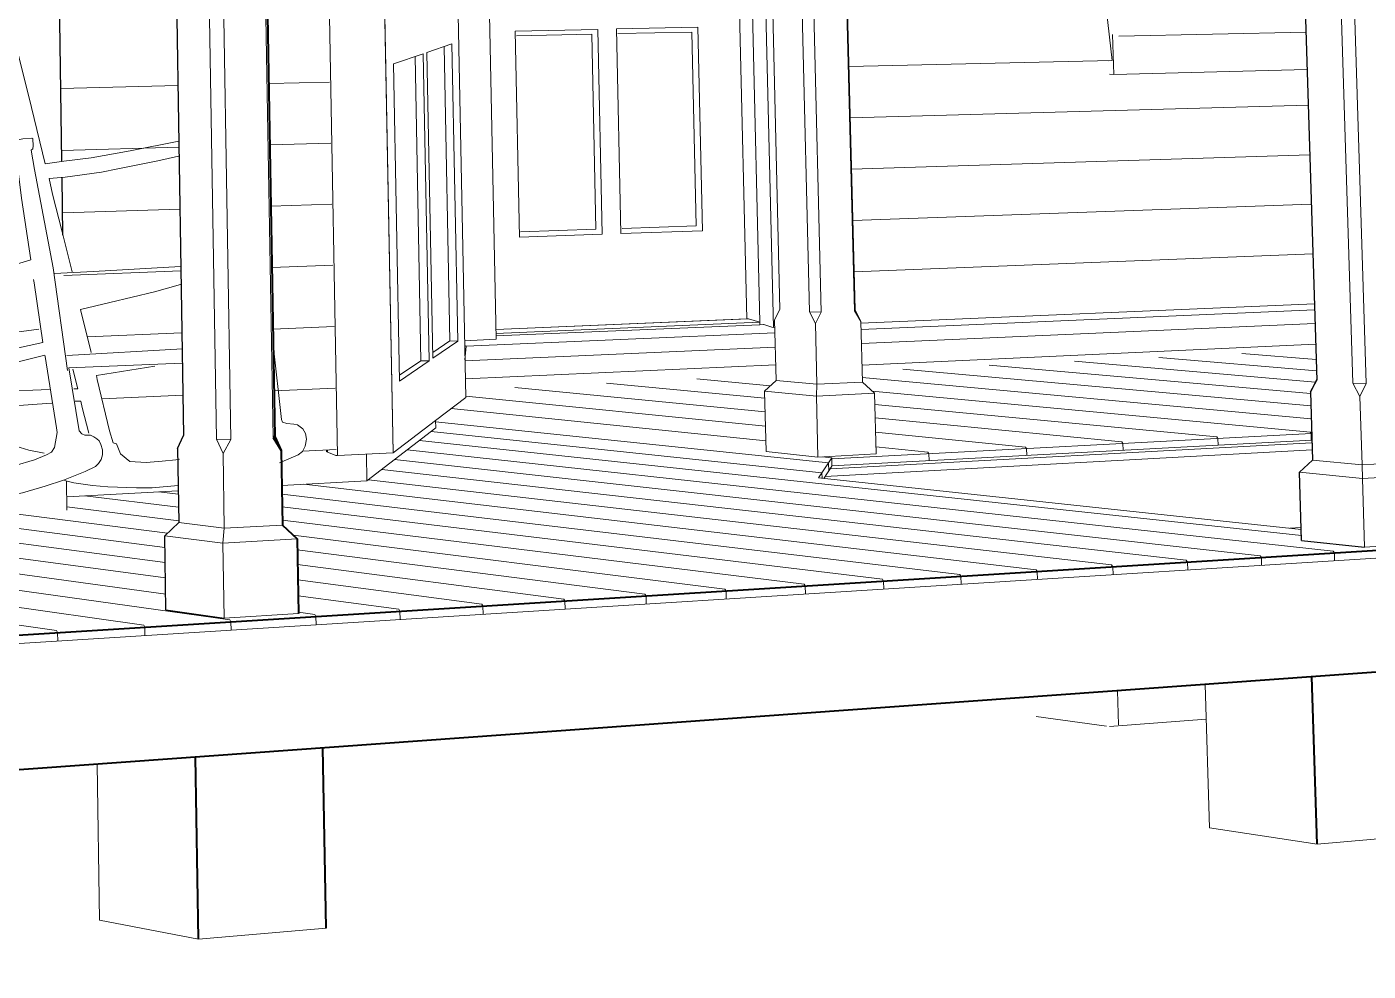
# Model space of a CAD drawing. Header units: inches. Extents: x -4969 to 16721, y 2489 to 24693.
# Drawn here: x 3637.4 to 4130.7, y 12501.6 to 12849.1 of the extents above; entities that cross this region are included whole.
import ezdxf

# ---------------------------------------------------------------- set-up
doc = ezdxf.new("R2010")
doc.units = ezdxf.units.IN
doc.header["$MEASUREMENT"] = 0
for name, color, linetype, lineweight in [('1', 1, 'Continuous', 9), ('2', 6, 'Continuous', 20), ('3', 3, 'Continuous', 30), ('4', 2, 'Continuous', 40)]:
    doc.layers.add(name, color=color, linetype=linetype, lineweight=lineweight)

msp = doc.modelspace()

# ---------------------------------------------------------------- linework, layer by layer
at = {"layer": '1'}
for p, q in [((3743.6902972, 13130.8839527), (3751.6723675, 12691.3607819)), ((3721.0324744, 13098.4138429), (3727.9806724, 12698.0035939)), ((3917.3569273, 13068.4822305), (3925.2290407, 12744.2204686)), ((3921.6462954, 13068.5232979), (3929.5704025, 12744.1470836)), ((3933.7038199, 13068.2368826), (3941.7463186, 12744.6588784)), ((3895.2171333, 13038.4597789), (3902.1817502, 12741.7038712)), ((3899.9291678, 13038.6440045), (3906.9782453, 12740.4065356)), ((3904.7689279, 13040.4981117), (3911.9678514, 12738.5177509)), ((3768.9503908, 12857.7677741), (3772.0739038, 12692.3986298)), ((4034.5028139, 12854.9990302), (4036.5401921, 12836.7623097)), ((3847.3494032, 12848.1872408), (3816.9597781, 12847.5619081)), ((3816.9597781, 12847.5619081), (3818.5199206, 12771.7015383)), ((3845.135834, 12846.4058893), (3817.512637, 12845.8279156)), ((3846.6834654, 12774.6026369), (3845.135834, 12846.4058893)), ((3848.9805192, 12772.7871118), (3847.3494032, 12848.1872408)), ((3884.1486008, 12848.9444643), (3854.2051001, 12848.3283117)), ((3854.2051001, 12848.3283117), (3855.852092, 12773.0320051)), ((3854.732553, 12846.6066861), (3881.9503583, 12847.1761775)), ((3883.5786624, 12775.9035595), (3881.9503583, 12847.1761775)), ((3885.8643506, 12774.1016003), (3884.1486008, 12848.9444643)), ((4037.1014325, 12831.6177702), (4036.6877486, 12846.2712378)), ((4107.822701, 12847.1231398), (4038.9729998, 12845.6132864)), ((3793.7369545, 12842.7929119), (3784.5413566, 12839.660465)), ((3792.9599896, 12733.5216748), (3790.8327663, 12841.8036108)), ((3795.8958628, 12733.4689137), (3793.7369545, 12842.7929119)), ((3783.1609261, 12839.1902264), (3772.2614728, 12835.4773674)), ((3782.318805, 12726.263404), (3780.1625621, 12838.1688447)), ((3785.3498965, 12726.2070667), (3783.1609261, 12839.1902264)), ((3786.7265556, 12727.1550204), (3784.5413566, 12839.660465)), ((3939.738047, 12834.4628117), (4036.5401921, 12836.7623097)), ((4035.0224865, 12836.5721445), (4036.5401921, 12836.7623097)), ((3772.2614728, 12835.4773674), (3774.4786129, 12718.7212094)), ((4035.5856963, 12831.6870968), (4037.1014325, 12831.6177702)), ((4108.2454805, 12833.3838966), (4037.1014325, 12831.6177702)), ((3649.9257065, 12826.4365405), (3692.9058219, 12827.4669415)), ((3726.3263299, 12828.2681613), (3748.7455543, 12828.8056375)), ((3940.2063223, 12815.6284007), (4108.6488551, 12820.2752608)), ((3726.7180899, 12805.7194582), (3749.1529873, 12806.3559501)), ((3650.261627, 12803.5503409), (3693.2735384, 12804.7706155)), ((3940.6751981, 12796.7698336), (4109.2091817, 12802.0660907)), ((3650.5980872, 12780.6273777), (3693.6418407, 12782.0381356)), ((3727.11047, 12783.1350691), (3749.5610623, 12783.8708866)), ((3941.1446941, 12777.8863192), (4109.7702241, 12783.8336587)), ((3818.5199206, 12771.7015383), (3848.9805192, 12772.7871118)), ((3818.9988402, 12773.6264785), (3846.6834654, 12774.6026369)), ((3855.852092, 12773.0320051), (3885.8643506, 12774.1016003)), ((3856.3013456, 12774.9417628), (3883.5786624, 12775.9035595)), ((3941.6148117, 12758.9778081), (4110.3319837, 12765.5779201)), ((3650.9350883, 12757.6675624), (3694.0107301, 12759.2694154)), ((3727.5034715, 12760.5149092), (3749.9697809, 12761.3503634)), ((3944.1396904, 12740.0589474), (4110.8966463, 12747.2278415)), ((3925.2290407, 12744.2204686), (3927.3796289, 12739.9878192)), ((3929.5704025, 12744.1470836), (3925.2290407, 12744.2204686)), ((3927.3796289, 12739.9878192), (3929.5704025, 12744.1470836)), ((3727.897096, 12737.8588937), (3750.3791445, 12738.7942965)), ((3809.8757627, 12737.7998726), (3902.180569, 12741.7042947)), ((3902.7799024, 12741.6536745), (3809.8773203, 12737.7230278)), ((3906.9782453, 12740.4065356), (3809.906741, 12736.2715666)), ((3906.9993903, 12739.5119198), (3809.9252329, 12735.3592772)), ((3902.180569, 12741.7042947), (3902.1817502, 12741.7038712)), ((3902.1817502, 12741.7038712), (3902.7799024, 12741.6536745)), ((3902.7799024, 12741.6536745), (3906.9782453, 12740.4065356)), ((3906.9782453, 12740.4065356), (3906.9993903, 12739.5119198)), ((3908.3535072, 12739.5700776), (3906.9993903, 12739.5119198)), ((3908.3553192, 12739.5699238), (3908.3535072, 12739.5700776)), ((3908.3553192, 12739.5699238), (3908.3868046, 12739.5590104)), ((3911.3646549, 12738.5692529), (3908.3868046, 12739.5590104)), ((3927.3796289, 12739.9878192), (3927.9242408, 12717.620557)), ((3944.3266205, 12732.5621241), (4111.1194486, 12739.9873422)), ((3659.6769061, 12735.0204797), (3694.3802081, 12736.4643681)), ((3786.6860153, 12729.2422448), (3792.9599896, 12733.5216748)), ((3786.7265556, 12727.1550204), (3795.8958628, 12733.4689137)), ((3795.8958628, 12733.4689137), (3792.9599896, 12733.5216748)), ((3798.3732279, 12733.6308219), (3809.950164, 12734.1293099)), ((4111.3558003, 12732.3065227), (3944.524922, 12724.6092469)), ((3731.0766135, 12704.5780936), (3727.9354366, 12732.1151073)), ((3798.4094701, 12731.8035887), (3798.9836749, 12731.5932871)), ((3798.9836749, 12731.5932871), (3798.5131194, 12726.5778793)), ((3912.6460859, 12731.3000679), (3798.5201607, 12726.2228769)), ((4053.6970579, 12727.4902651), (4111.6555988, 12722.5638443)), ((4084.2802969, 12728.915047), (4111.5301684, 12726.6400073)), ((3774.4374741, 12720.8876084), (3782.318805, 12726.263404)), ((3774.4786129, 12718.7212094), (3785.3498965, 12726.2070667)), ((3782.318805, 12726.263404), (3785.3498965, 12726.2070667)), ((3912.8012115, 12724.789393), (3798.6523013, 12719.5607168)), ((3959.5497388, 12723.1042225), (4109.5919103, 12709.6185964)), ((3991.3395598, 12724.5852154), (4109.4522868, 12714.1687124)), ((4022.7193724, 12726.0471072), (4111.2458229, 12718.3837526)), ((3850.5170256, 12718.0247137), (3908.7810603, 12712.4311974)), ((3883.7331752, 12719.572155), (3910.8163797, 12717.0241717)), ((3912.9387416, 12719.017205), (3927.9242408, 12717.620557)), ((3927.7863228, 12713.244089), (3927.9242408, 12717.620557)), ((3927.9242408, 12717.620557), (3944.6793789, 12718.4147599)), ((3944.6393845, 12720.0187333), (4109.7369973, 12704.8904318)), ((4125.0007955, 12717.9460903), (4129.9730566, 12717.8528953)), ((3664.9941732, 12712.2531135), (3694.750276, 12713.6229066)), ((3728.2913449, 12715.166937), (3750.7891547, 12716.2026016)), ((3798.7772468, 12713.2613088), (3909.022668, 12702.2262996)), ((3816.8542298, 12716.4564645), (3908.8993374, 12707.4354708)), ((3908.7189507, 12715.0545519), (3927.7863228, 12713.244089)), ((3927.7863228, 12713.244089), (3949.1222101, 12714.2743356)), ((3928.3324593, 12690.806348), (3927.7863228, 12713.244089)), ((3948.2590868, 12715.0787093), (4109.4535561, 12700.0141489)), ((3793.3976794, 12708.6283731), (3909.1513829, 12696.7897059)), ((3949.2246407, 12710.1911774), (4075.0489957, 12698.1934225)), ((3731.4616317, 12703.6797178), (3731.0766135, 12704.5780936)), ((3733.0017047, 12703.1663601), (3731.4616317, 12703.6797178)), ((3735.5684929, 12702.9096813), (3733.0017047, 12703.1663601)), ((3736.9160567, 12702.6530025), (3735.5684929, 12702.9096813)), ((3738.9053175, 12701.1770993), (3736.9160567, 12702.6530025)), ((3787.774997, 12701.5291964), (3787.7209751, 12704.3077755)), ((3787.7304733, 12703.8192434), (3932.2013999, 12688.7146115)), ((3949.350281, 12705.1828229), (4040.1421892, 12696.3461168)), ((3739.8678631, 12699.4445172), (3738.9053175, 12701.1770993)), ((3740.2528813, 12697.326917), (3739.8678631, 12699.4445172)), ((3762.4348718, 12682.0223348), (3787.774997, 12701.5291964)), ((3786.1282087, 12700.2614967), (3929.7976802, 12685.0143812)), ((4109.9026245, 12699.492896), (3933.3880668, 12690.1312917)), ((3949.481252, 12699.9619673), (4004.7220579, 12694.4716454)), ((4075.4168868, 12697.6639147), (4075.0489957, 12698.1934225)), ((4075.4899786, 12695.1845472), (4075.4168868, 12697.6639147)), ((3707.167807, 12697.3445281), (3712.3976453, 12697.234146)), ((3737.1727355, 12691.679983), (3738.7769781, 12692.8992074)), ((3738.7769781, 12692.8992074), (3739.7395237, 12694.8242985)), ((3738.8021214, 12692.949494), (3751.1998131, 12693.5751944)), ((3739.7395237, 12694.8242985), (3740.2528813, 12697.326917)), ((3751.0070361, 12691.4349756), (3747.6701416, 12692.6896645)), ((3777.2593697, 12693.4342528), (4117.8095069, 12656.1702069)), ((3781.7532843, 12696.8936741), (4106.1145555, 12661.9439089)), ((4110.0892097, 12693.4123691), (3931.0311153, 12683.6861478)), ((4110.0083667, 12696.0469173), (3932.8513898, 12686.5224393)), ((4109.9781521, 12697.0315675), (3933.4506728, 12687.5776068)), ((3949.6179006, 12694.5147933), (3968.777195, 12692.5694046)), ((4005.0846266, 12693.9337816), (4004.7220579, 12694.4716454)), ((4005.152617, 12691.4176173), (4005.0846266, 12693.9337816)), ((4040.5074774, 12695.8124636), (4040.1421892, 12696.3461168)), ((4040.5780595, 12693.3148332), (4040.5074774, 12695.8124636)), ((3730.2866265, 12688.6648677), (3737.1727355, 12691.679983)), ((3751.0070361, 12691.4349756), (3751.6723675, 12691.3607819)), ((3762.4348718, 12682.0223348), (3762.2517096, 12691.8989643)), ((3772.6415436, 12689.8794442), (4090.9605351, 12654.4984559)), ((3928.3324593, 12690.806348), (3949.682628, 12691.9345875)), ((3928.570234, 12683.124879), (3933.3783797, 12690.5264267)), ((3929.8887215, 12690.8885879), (3933.3783797, 12690.5264267)), ((3932.2013999, 12688.7146115), (3932.2769549, 12685.6273738)), ((3933.3783797, 12690.5264267), (3933.4535391, 12687.4606885)), ((3969.136923, 12692.0272636), (3968.777195, 12692.5694046)), ((3969.202237, 12689.4922882), (3969.136923, 12692.0272636)), ((3767.8946093, 12686.2252479), (4063.8056393, 12652.8076566)), ((3929.7976802, 12685.0143812), (3929.8470877, 12682.9883428)), ((4105.4040286, 12685.2295914), (4128.5989724, 12682.9308783)), ((4128.5989724, 12682.9308783), (4151.6593957, 12684.2395101)), ((3651.9931754, 12682.0587849), (3652.1522002, 12671.2349497)), ((3652.0793961, 12676.1902789), (3693.0555919, 12678.3557851)), ((3731.2022495, 12680.3717561), (3762.4348718, 12682.0223348)), ((3739.1971344, 12680.7942691), (4008.55692, 12649.3675956)), ((3763.0130755, 12682.4674368), (4036.3395609, 12651.0974815)), ((3658.6755228, 12676.5388704), (3693.1531297, 12672.306006)), ((3731.2579389, 12677.181188), (3980.4522121, 12647.6176562)), ((3603.026086, 12668.5919335), (3688.1990818, 12657.5582777)), ((3631.2255893, 12670.1090847), (3689.0641324, 12662.7517337)), ((3652.1338571, 12672.4834514), (3693.233063, 12667.3481516)), ((3731.340058, 12672.4764141), (3952.0198043, 12645.8473126)), ((3545.704159, 12665.5079773), (3688.378242, 12646.3197205)), ((3574.5206115, 12667.0583208), (3688.2869803, 12652.0444853)), ((3731.4250453, 12667.6073089), (3923.2539314, 12644.0562058)), ((3427.2245206, 12659.1336973), (3648.333245, 12626.9382717)), ((3457.3371978, 12660.7537785), (3680.3835771, 12628.9338853)), ((3500.2265236, 12660.523004), (3712.0419211, 12630.9050918)), ((3524.602822, 12662.8394881), (3688.4730638, 12640.3716386)), ((3688.1303844, 12661.8675997), (3709.456375, 12659.1453939)), ((3709.456375, 12659.1453939), (3736.7741534, 12660.6956219)), ((3735.3237375, 12662.0889689), (3894.1486924, 12642.2439683)), ((4129.3921398, 12657.6064409), (4152.4689666, 12659.0398293)), ((3736.8450857, 12656.6737582), (3864.6980461, 12640.4102241)), ((4091.3947599, 12653.8698061), (4090.9605351, 12654.4984559)), ((4091.4820959, 12650.9578157), (4091.3947599, 12653.8698061)), ((4118.2459943, 12655.5453921), (4117.8095069, 12656.1702069)), ((4118.335548, 12652.6499783), (4118.2459943, 12655.5453921)), ((3736.9408473, 12651.2440713), (3834.8958071, 12638.554588)), ((4008.9838673, 12648.7271549), (4008.55692, 12649.3675956)), ((4009.0642052, 12645.7642756), (4008.9838673, 12648.7271549)), ((4036.769018, 12650.4610196), (4036.3395609, 12651.0974815)), ((4036.8517476, 12647.5152997), (4036.769018, 12650.4610196)), ((4064.2375215, 12652.1751247), (4063.8056393, 12652.8076566)), ((4064.3225833, 12649.2463667), (4064.2375215, 12652.1751247)), ((3737.0402051, 12645.6104845), (3804.7356415, 12636.6766655)), ((3923.6728157, 12643.4035262), (3923.2539314, 12644.0562058)), ((3923.7456044, 12640.3879482), (3923.6728157, 12643.4035262)), ((3952.4414678, 12645.198764), (3952.0198043, 12645.8473126)), ((3952.5168368, 12642.2009592), (3952.4414678, 12645.198764)), ((3980.8765624, 12646.9731869), (3980.4522121, 12647.6176562)), ((3980.9544473, 12643.9929472), (3980.8765624, 12646.9731869)), ((3737.1433654, 12639.7612924), (3774.2110622, 12634.7760529)), ((3835.3057718, 12637.8891958), (3834.8958071, 12638.554588)), ((3865.1110838, 12639.7491238), (3864.6980461, 12640.4102241)), ((3865.1785109, 12636.6973594), (3865.1110838, 12639.7491238)), ((3894.5647024, 12641.5871052), (3894.1486924, 12642.2439683)), ((3894.6348443, 12638.5535419), (3894.5647024, 12641.5871052)), ((3737.2505508, 12633.6838763), (3743.3154245, 12632.8523363)), ((3774.6145661, 12634.1019088), (3774.2110622, 12634.7760529)), ((3774.6734206, 12630.9942068), (3774.6145661, 12634.1019088)), ((3805.1424293, 12636.0069258), (3804.7356415, 12636.6766655)), ((3805.2042146, 12632.9180961), (3805.1424293, 12636.0069258)), ((3835.370414, 12634.8190106), (3835.3057718, 12637.8891958)), ((3680.776555, 12628.246176), (3680.3835771, 12628.9338853)), ((3712.4385234, 12630.2219641), (3712.0419211, 12630.9050918)), ((3712.4912859, 12627.0758172), (3712.4385234, 12630.2219641)), ((3743.7155343, 12632.1737298), (3743.3154245, 12632.8523363)), ((3743.7713819, 12629.0469236), (3743.7155343, 12632.1737298)), ((3648.7224781, 12626.2459193), (3648.333245, 12626.9382717)), ((3648.7688269, 12623.0603645), (3648.7224781, 12626.2459193)), ((3680.826152, 12625.0804478), (3680.776555, 12628.246176)), ((4038.4865716, 12604.8072399), (4038.8395602, 12592.2452917)), ((4008.6306325, 12595.3639519), (4034.5058601, 12591.805147)), ((4071.1504045, 12594.3071376), (4035.5952287, 12591.6553183))]:
    msp.add_line(p, q, dxfattribs=at)
for points in [[(3638.8115031, 12763.3246397), (3635.4392903, 12786.112649), (3633.3649749, 12803.0148621)], [(3654.0610523, 12758.9301875), (3650.3617715, 12773.6477659), (3646.8324377, 12787.5244646), (3645.565838, 12793.2430882), (3651.5348739, 12793.789032), (3664.8821725, 12795.5857838), (3670.8884569, 12796.8178421), (3685.5281814, 12799.8243131), (3693.1833706, 12801.4999124)], [(3638.8115031, 12763.3246397), (3595.9993848, 12750.404183)], [(3693.8719541, 12760.9585667), (3661.8673138, 12759.0334756), (3647.3902214, 12758.3538008)], [(3643.3154123, 12732.9137471), (3640.0649022, 12754.8546904), (3639.8798743, 12756.105032)], [(3661.0991323, 12729.3315752), (3657.1462784, 12745.1429905), (3667.8832236, 12747.7235651), (3684.3267105, 12751.6539595), (3693.9521662, 12754.3009599)], [(3597.9315144, 12735.1568572), (3613.2141713, 12735.610537), (3633.5880526, 12736.813719), (3641.7785454, 12737.8820162)], [(3643.3154123, 12732.9137471), (3626.9265168, 12729.4177378), (3615.3759699, 12726.6103132), (3599.2516866, 12722.6521892)], [(3643.9947946, 12728.3279171), (3623.9570229, 12723.2136742), (3607.7541725, 12719.443704), (3600.2142322, 12717.9196735)], [(3648.5591962, 12699.8025648), (3648.2876483, 12701.5639564), (3644.0755088, 12727.7830962), (3643.9947946, 12728.3279171)], [(3694.6044646, 12730.6565321), (3652.081822, 12728.1636153)], [(3652.8596141, 12723.6203564), (3694.4973493, 12725.3344893)], [(3654.71477, 12715.9088206), (3656.19324, 12715.8759657), (3654.3205114, 12723.169751)], [(3684.4868753, 12724.307774), (3663.0541939, 12720.8426099), (3663.3108727, 12719.302537), (3667.8072013, 12700.4725513), (3669.1106485, 12696.0608841), (3670.3138304, 12695.6598234), (3671.8178079, 12691.9500123), (3675.3270886, 12689.1425878), (3681.2427333, 12688.8417923), (3687.158378, 12689.2428529), (3692.1716362, 12689.7441787), (3693.4750833, 12690.0449742)], [(3645.7631343, 12715.6652265), (3627.3544118, 12714.8882597), (3604.6543787, 12712.9631686), (3599.6266816, 12712.4319897)], [(3600.5485443, 12708.1931777), (3624.2112513, 12709.0565169), (3641.1360109, 12710.2596989), (3646.5790783, 12710.6677546)], [(3660.1590561, 12699.6139508), (3657.7150631, 12709.0894034), (3657.2682366, 12711.3235358), (3655.1392398, 12711.4023876)], [(3648.5591962, 12699.8025648), (3647.579173, 12694.314435), (3646.4621068, 12692.6388357), (3644.6550879, 12691.5874792), (3640.1539681, 12689.8133152), (3632.6687325, 12687.5613436), (3626.6624481, 12686.1239422), (3619.2700981, 12684.7892124), (3612.8531276, 12684.3785262), (3610.1725986, 12684.5695709)], [(3643.7663953, 12692.2178416), (3638.1220281, 12693.3369612), (3631.7050576, 12695.2620524), (3625.737275, 12697.3796526), (3622.1437716, 12698.8555559), (3619.8336622, 12699.689762), (3618.1010802, 12700.0747803), (3616.3500172, 12699.8374037), (3615.1935252, 12699.1277381), (3614.35244, 12697.3404321), (3614.1538476, 12696.0317295), (3614.3904028, 12694.6649661), (3615.1789201, 12693.2982027), (3616.99251, 12692.2468463), (3618.1227182, 12692.2205624), (3620.0677276, 12691.747452), (3627.0736836, 12688.7176152), (3630.6482955, 12687.5190689)]]:
    msp.add_lwpolyline(points, dxfattribs=at)
at = {"layer": '2'}
for p, q in [((3763.8115194, 13130.1765306), (3772.0739038, 12692.3986298)), ((3700.4934248, 13098.7913458), (3707.167807, 12697.3445281)), ((3705.6470874, 13098.8545683), (3712.3976453, 12697.234146)), ((4113.4748703, 13086.9780845), (4125.0007955, 12717.9460903)), ((4118.3784673, 13087.0315845), (4129.9730566, 12717.8528953)), ((3906.627937, 13067.9785395), (3914.3433384, 12745.1204864)), ((3933.9294568, 13068.089045), (3941.9642519, 12744.9230377)), ((3803.7032361, 13042.3193112), (3809.950164, 12734.1293099)), ((3795.7734989, 12864.7019273), (3798.7877687, 12712.7308251)), ((3914.3433384, 12745.1204864), (3912.4090205, 12741.2497907)), ((3941.7463186, 12744.6588784), (3941.9642519, 12744.9230377)), ((3941.7463186, 12744.6588784), (3944.1235705, 12740.705437)), ((3941.9642519, 12744.9230377), (3944.1235705, 12740.705437)), ((3944.1973214, 12737.7476575), (4110.9653373, 12744.9955632)), ((3911.3646549, 12738.5692529), (3911.9678514, 12738.5177509)), ((3911.9678514, 12738.5177509), (3912.4735961, 12738.539528)), ((3912.4090205, 12741.2497907), (3912.9387416, 12719.017205)), ((3944.1235705, 12740.705437), (3944.6793789, 12718.4147599)), ((3912.521613, 12736.5242416), (3798.9836749, 12731.5932871)), ((3912.9387416, 12719.017205), (3908.7189507, 12715.0545519)), ((3949.1222101, 12714.2743356), (3944.6793789, 12718.4147599)), ((4125.0007955, 12717.9460903), (4127.641032, 12713.1472957)), ((4129.9730566, 12717.8528953), (4127.641032, 12713.1472957)), ((3787.7209751, 12704.3077755), (3798.7877687, 12712.7308251)), ((3908.7189507, 12715.0545519), (3909.246102, 12692.7890097)), ((3949.682628, 12691.9345875), (3949.1222101, 12714.2743356)), ((4127.641032, 12713.1472957), (4128.4313802, 12687.9125464)), ((3772.0739038, 12692.3986298), (3787.7209751, 12704.3077755)), ((3707.167807, 12697.3445281), (3709.5486785, 12692.0972414)), ((3712.3976453, 12697.234146), (3709.5486785, 12692.0972414)), ((3909.246102, 12692.7890097), (3928.3324593, 12690.806348)), ((3709.5486785, 12692.0972414), (3710.0078851, 12664.6094956)), ((3772.0739038, 12692.3986298), (3751.6723675, 12691.3607819)), ((4110.2035691, 12689.685571), (4128.4313802, 12687.9125464)), ((4128.4313802, 12687.9125464), (4146.5408135, 12688.921106)), ((4128.5989724, 12682.9308783), (4128.4313802, 12687.9125464)), ((4106.0473334, 12664.14694), (3928.570234, 12683.124879)), ((3930.5360005, 12682.9146762), (3933.4535391, 12687.4606885)), ((4129.3921398, 12657.6064409), (4128.5989724, 12682.9308783)), ((3685.7961032, 12677.9721363), (3687.9759304, 12677.7090998)), ((3687.9759304, 12677.7090998), (3693.0759401, 12677.0936891)), ((3693.2433692, 12666.7089096), (3710.0078851, 12664.6094956)), ((3709.456375, 12659.1453939), (3710.0078851, 12664.6094956)), ((3710.0078851, 12664.6094956), (3731.4565206, 12665.8040238)), ((4106.0262762, 12664.8370328), (4101.9128434, 12664.5890483)), ((3709.9167407, 12631.5512487), (3709.456375, 12659.1453939)), ((4158.0530848, 12655.1527677), (2601.549507, 12557.0701359)), ((3709.9167407, 12631.5512487), (3737.2582112, 12633.2495301)), ((4070.7756838, 12607.1287858), (4072.3188389, 12554.3273475)), ((3663.2021288, 12577.8247679), (3664.0642352, 12520.4599533)), ((4111.9095495, 12548.4002043), (4072.3188389, 12554.3273475)), ((4151.7609423, 12551.7834942), (4111.9095495, 12548.4002043)), ((3700.4631381, 12513.4693685), (3664.0642352, 12520.4599533)), ((3747.4903377, 12517.4618675), (3700.4631381, 12513.4693685))]:
    msp.add_line(p, q, dxfattribs=at)
for points in [[(3693.3103761, 12807.0887366), (3675.4479022, 12803.4212249), (3661.0097186, 12800.9346488), (3650.9832022, 12799.6512547), (3644.084959, 12798.6887091), (3639.0685675, 12819.4611445), (3630.8436908, 12852.3606513)], [(3652.3391431, 12722.6694706), (3647.1066864, 12760.3982376), (3640.2347809, 12796.5967829), (3638.9513868, 12803.7196201), (3639.5930838, 12804.1688081), (3639.673681, 12805.3520974), (3639.6408261, 12807.8819239), (3639.2794223, 12808.1776179), (3635.9282237, 12807.9476337), (3632.7741543, 12807.257681), (3628.3387443, 12806.4034539), (3619.2387371, 12804.6490496), (3603.5299934, 12801.7742468), (3593.2628406, 12799.8234878), (3589.5965446, 12799.256388)], [(3590.6620101, 12677.1856678), (3596.3689027, 12676.0284875), (3605.3526614, 12675.0659419), (3616.6465294, 12674.9376025), (3626.5928337, 12675.9643178), (3635.823182, 12677.6604283), (3644.1652436, 12680.0667923), (3650.8228505, 12682.3127319), (3658.8403037, 12685.4347385), (3662.6904859, 12687.3598296), (3663.7332437, 12688.4025873), (3664.6957892, 12689.8464057), (3665.2572741, 12691.6110726), (3665.1886126, 12693.4014073), (3664.613652, 12695.3727007), (3663.9976228, 12696.7690334), (3663.135182, 12697.5493371), (3662.0263295, 12698.2064348), (3660.7942712, 12698.8635326), (3658.699772, 12698.822464), (3657.6730567, 12699.3974246), (3656.6874101, 12700.5062771), (3652.8596141, 12723.6203564)], [(3693.0234203, 12680.351227), (3683.4318257, 12679.507996), (3677.6815383, 12679.4783175), (3667.1577067, 12679.8376679), (3661.4777253, 12680.2940749), (3654.6192672, 12681.2797216), (3651.2974583, 12682.231615)]]:
    msp.add_lwpolyline(points, dxfattribs=at)
at = {"layer": '3'}
for p, q in [((3650.2545222, 12799.5495784), (3644.9340645, 13161.6910226)), ((3688.522486, 13098.0167258), (3694.9921018, 12698.6968517)), ((4100.4621433, 13086.3222893), (4111.7625445, 12719.0883822)), ((3650.6520285, 12772.4929791), (3650.3407588, 12793.6798151)), ((4111.7529154, 12719.4013056), (4109.4344792, 12714.7490342)), ((4109.4344792, 12714.7490342), (4111.7625445, 12719.0883822)), ((4109.4344792, 12714.7490342), (4110.2035691, 12689.685571)), ((3692.8034715, 12693.9935444), (3694.9921018, 12698.6968517)), ((4109.8239378, 12699.4887228), (4109.4535561, 12700.0141489)), ((4109.8994599, 12697.0273531), (4109.8239378, 12699.4887228)), ((3692.8034715, 12693.9935444), (3693.2433692, 12666.7089096)), ((4105.4040286, 12685.2295914), (4110.2035691, 12689.685571)), ((4106.1700784, 12660.1242904), (4105.4040286, 12685.2295914)), ((3688.1303844, 12661.8675997), (3693.2433692, 12666.7089096)), ((3688.5661341, 12634.5334252), (3688.1303844, 12661.8675997)), ((4106.1700784, 12660.1242904), (4129.3921398, 12657.6064409)), ((3688.5661341, 12634.5334252), (3709.9167407, 12631.5512487))]:
    msp.add_line(p, q, dxfattribs=at)
at = {"layer": '4'}
for p, q in [((3721.6367812, 13098.1865438), (3728.5826459, 12698.4004025)), ((3728.5826459, 12698.4004025), (3727.9806724, 12698.0035939)), ((3727.9806724, 12698.0035939), (3730.9787555, 12693.1761998)), ((3728.5826459, 12698.4004025), (3730.9787555, 12693.1761998)), ((3730.9787555, 12693.1761998), (3731.4565206, 12665.8040238)), ((3747.658261, 12693.3478964), (3747.6701416, 12692.6896645)), ((3731.4565206, 12665.8040238), (3736.7741534, 12660.6956219)), ((3736.7741534, 12660.6956219), (3737.2582112, 12633.2495301)), ((2601.6333308, 12560.9048682), (4157.9603074, 12658.0236672)), ((4154.7925478, 12613.169491), (2603.4138735, 12501.6273462)), ((4111.9095495, 12548.4002043), (4110.0264446, 12609.9508654)), ((3700.4631381, 12513.4693685), (3699.3726084, 12580.4253792)), ((3747.4903377, 12517.4618675), (3746.3015163, 12583.7995077))]:
    msp.add_line(p, q, dxfattribs=at)

doc.saveas('drawing.dxf')
